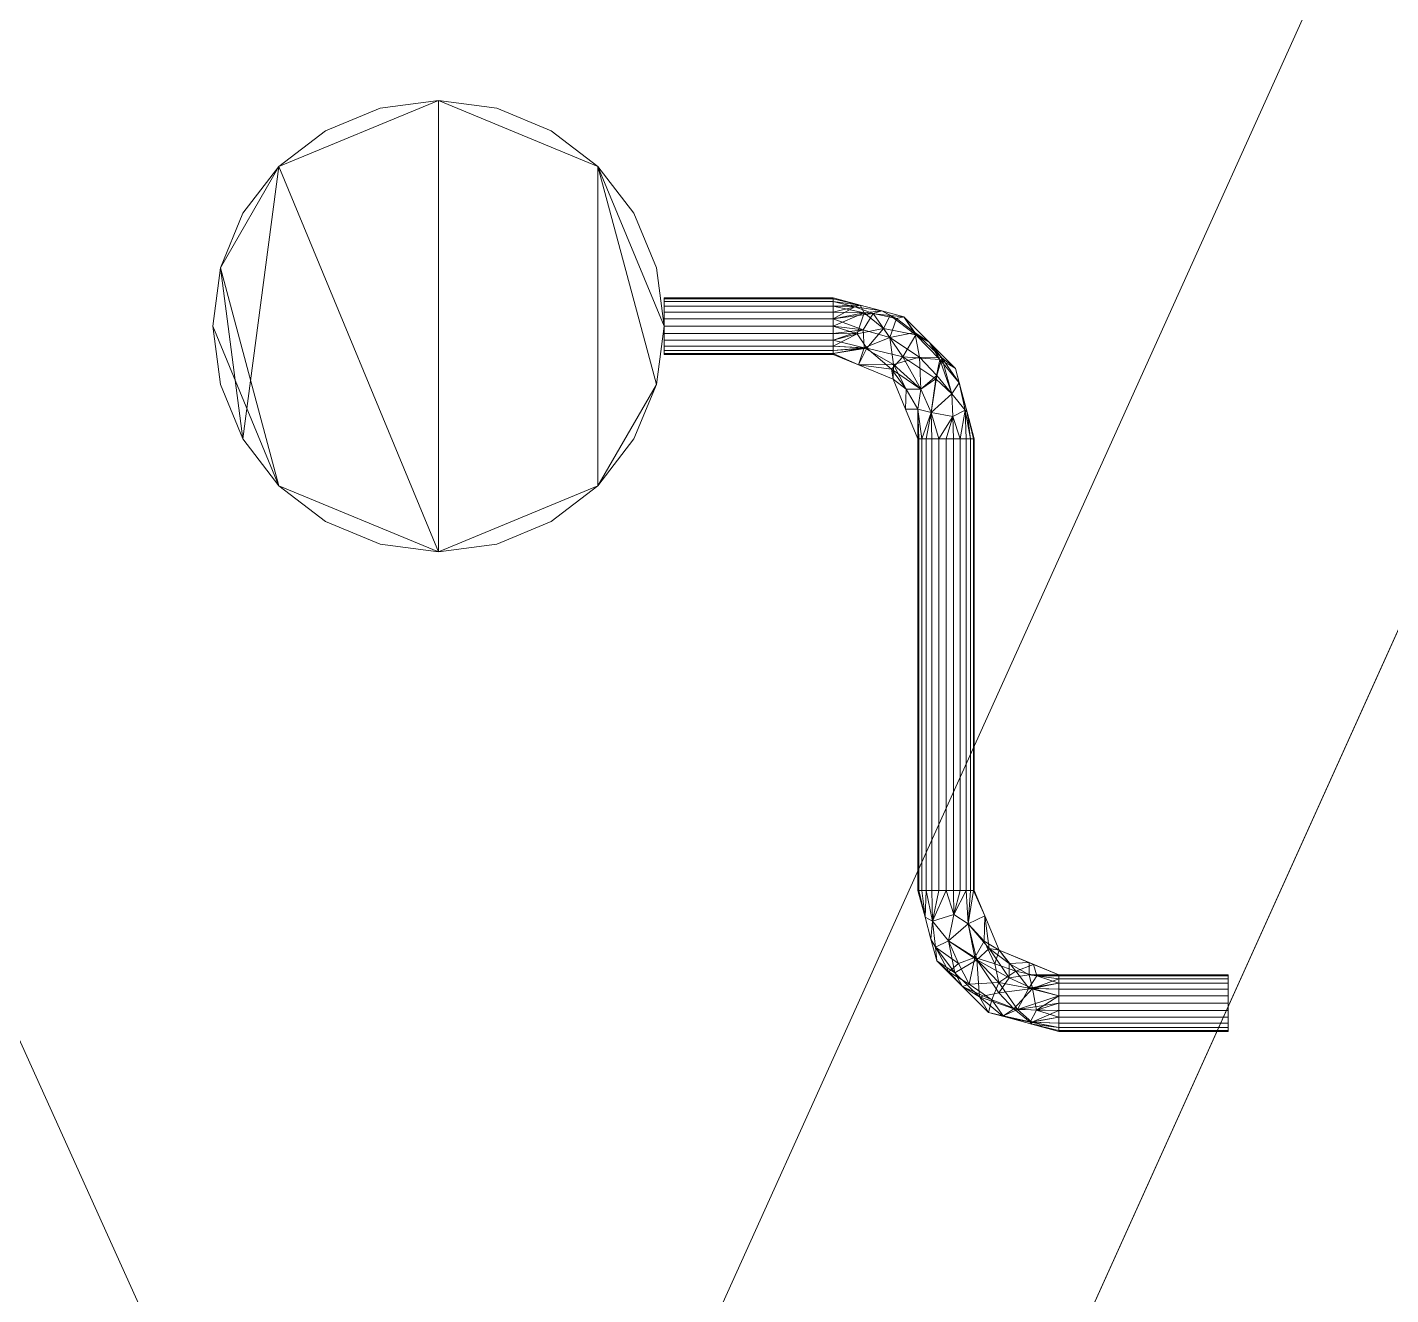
# Model space of a CAD drawing. Header units: inches. Extents: x -47 to 49, y -163 to 169.
# Drawn here: x -2.37 to 9.71, y -151.77 to -140.54 of the extents above; entities that cross this region are included whole.
import ezdxf

# ---------------------------------------------------------------- set-up
doc = ezdxf.new("R2010")
doc.units = ezdxf.units.IN
doc.header["$MEASUREMENT"] = 0
doc.layers.add('L-SITE', color=91, linetype='Continuous', lineweight=9)

msp = doc.modelspace()

# ---------------------------------------------------------------- meshes
at = {"layer": 'L-SITE'}
mesh = msp.add_polyface(dxfattribs=at)
corners = [(0.523, -156.086, 21.245), (-16.265, -118.908, 21.245), (-19.265, -119.554, 21.245), (-1.414, -159.086, 21.245)]
mesh.append_faces([[corners[k] for k in face] for face in [(0, 1, 2, 3)]])
mesh = msp.add_polyface(dxfattribs=at)
corners = [(-1.414, -159.086, 18.245), (-19.265, -119.554, 18.245), (-16.265, -118.908, 18.245), (0.523, -156.086, 18.245)]
mesh.append_faces([[corners[k] for k in face] for face in [(0, 1, 2, 3)]])
mesh = msp.add_polyface(dxfattribs=at)
corners = [(0.523, -156.086, 18.245), (-16.265, -118.908, 18.245), (-16.265, -118.908, 21.245), (0.523, -156.086, 21.245)]
mesh.append_faces([[corners[k] for k in face] for face in [(0, 1, 2, 3)]])
mesh = msp.add_polyface(dxfattribs=at)
corners = [(18.665, -118.908, 18.245), (1.877, -156.086, 18.245), (1.877, -156.086, 21.245), (18.665, -118.908, 21.245)]
mesh.append_faces([[corners[k] for k in face] for face in [(0, 1, 2, 3)]])
mesh = msp.add_polyface(dxfattribs=at)
corners = [(18.665, -118.908, 21.245), (1.877, -156.086, 21.245), (3.814, -159.086, 21.245), (21.665, -119.554, 21.245)]
mesh.append_faces([[corners[k] for k in face] for face in [(0, 1, 2, 3)]])
mesh = msp.add_polyface(dxfattribs=at)
corners = [(21.665, -119.554, 18.245), (3.814, -159.086, 18.245), (1.877, -156.086, 18.245), (18.665, -118.908, 18.245)]
mesh.append_faces([[corners[k] for k in face] for face in [(0, 1, 2, 3)]])
mesh = msp.add_polyface(dxfattribs=at)
corners = [(3.814, -159.086, 21.5), (21.794, -119.269, 21.5), (-19.394, -119.269, 21.5), (-1.414, -159.086, 21.5)]
mesh.append_faces([[corners[k] for k in face] for face in [(0, 1, 2, 3)]])
mesh = msp.add_polyface(dxfattribs=at)
corners = [(-19.394, -119.269, 21.25), (21.794, -119.269, 21.25), (3.814, -159.086, 21.25), (-1.414, -159.086, 21.25)]
mesh.append_faces([[corners[k] for k in face] for face in [(0, 1, 2, 3)]])
mesh = msp.add_polyface(dxfattribs=at)
corners = [(-19.394, -119.269, 21.5), (-19.394, -119.269, 21.25), (-1.414, -159.086, 21.25), (-1.414, -159.086, 21.5)]
mesh.append_faces([[corners[k] for k in face] for face in [(0, 1, 2, 3)]])
mesh = msp.add_polyface(dxfattribs=at)
corners = [(3.814, -159.086, 21.5), (3.814, -159.086, 21.25), (21.794, -119.269, 21.25), (21.794, -119.269, 21.5)]
mesh.append_faces([[corners[k] for k in face] for face in [(0, 1, 2, 3)]])
mesh = msp.add_polyface(dxfattribs=at)
corners = [(-1.414, -159.086, 21.245), (-19.265, -119.554, 21.245), (-19.265, -119.554, 18.245), (-1.414, -159.086, 18.245)]
mesh.append_faces([[corners[k] for k in face] for face in [(0, 1, 2, 3)]])
mesh = msp.add_polyface(dxfattribs=at)
corners = [(21.665, -119.554, 21.245), (3.814, -159.086, 21.245), (3.814, -159.086, 18.245), (21.665, -119.554, 18.245)]
mesh.append_faces([[corners[k] for k in face] for face in [(0, 1, 2, 3)]])
mesh = msp.add_polyface(dxfattribs=at)
corners = [(1.269, -141.191), (1.787, -141.259), (2.269, -141.459), (2.683, -141.776), (3.001, -142.191), (3.201, -142.673), (3.269, -143.191), (3.201, -143.708), (3.001, -144.191), (2.683, -144.605), (2.269, -144.923), (1.787, -145.123), (1.269, -145.191), (0.752, -145.123), (0.269, -144.923), (-0.145, -144.605), (-0.463, -144.191), (-0.663, -143.708), (-0.731, -143.191), (-0.663, -142.673), (-0.463, -142.191), (-0.145, -141.776), (0.269, -141.459), (0.752, -141.259)]
mesh.append_faces([[corners[k] for k in face] for face in [(7, 3, 6)]], dxfattribs={"vtx0": -1, "vtx1": -1})
mesh.append_faces([[corners[k] for k in face] for face in [(16, 21, 12, 15), (12, 21, 0)]], dxfattribs={"vtx0": -1, "vtx1": -1, "vtx2": -1})
mesh.append_faces([[corners[k] for k in face] for face in [(12, 0, 3, 9)]], dxfattribs={"vtx0": -1, "vtx1": -1, "vtx2": -1, "vtx3": -1})
mesh.append_faces([[corners[k] for k in face] for face in [(5, 6, 3, 4)]], dxfattribs={"vtx1": -1})
mesh.append_faces([[corners[k] for k in face] for face in [(1, 2, 3, 0), (10, 11, 12, 9), (22, 23, 0, 21), (13, 14, 15, 12)]], dxfattribs={"vtx2": -1})
mesh.append_faces([[corners[k] for k in face] for face in [(7, 8, 9, 3), (19, 20, 21, 16)]], dxfattribs={"vtx2": -1, "vtx3": -1})
mesh.append_faces([[corners[k] for k in face] for face in [(16, 17, 18, 19)]], dxfattribs={"vtx3": -1})
mesh = msp.add_polyface(dxfattribs=at)
corners = [(1.269, -141.191, 36), (0.752, -141.259, 36), (0.269, -141.459, 36), (-0.145, -141.776, 36), (-0.463, -142.191, 36), (-0.663, -142.673, 36), (-0.731, -143.191, 36), (-0.663, -143.708, 36), (-0.463, -144.191, 36), (-0.145, -144.605, 36), (0.269, -144.923, 36), (0.752, -145.123, 36), (1.269, -145.191, 36), (1.787, -145.123, 36), (2.269, -144.923, 36), (2.683, -144.605, 36), (3.001, -144.191, 36), (3.201, -143.708, 36), (3.269, -143.191, 36), (3.201, -142.673, 36), (3.001, -142.191, 36), (2.683, -141.776, 36), (2.269, -141.459, 36), (1.787, -141.259, 36)]
mesh.append_faces([[corners[k] for k in face] for face in [(21, 18, 19, 20), (17, 15, 16)]], dxfattribs={"vtx0": -1})
mesh.append_faces([[corners[k] for k in face] for face in [(12, 0, 3)]], dxfattribs={"vtx0": -1, "vtx1": -1, "vtx2": -1})
mesh.append_faces([[corners[k] for k in face] for face in [(21, 0, 12, 15), (9, 12, 3, 5)]], dxfattribs={"vtx0": -1, "vtx1": -1, "vtx2": -1, "vtx3": -1})
mesh.append_faces([[corners[k] for k in face] for face in [(5, 6, 9)]], dxfattribs={"vtx1": -1, "vtx2": -1})
mesh.append_faces([[corners[k] for k in face] for face in [(17, 18, 21, 15)]], dxfattribs={"vtx1": -1, "vtx2": -1, "vtx3": -1})
mesh.append_faces([[corners[k] for k in face] for face in [(3, 4, 5), (7, 8, 9, 6)]], dxfattribs={"vtx2": -1})
mesh.append_faces([[corners[k] for k in face] for face in [(21, 22, 23, 0), (12, 13, 14, 15), (0, 1, 2, 3), (9, 10, 11, 12)]], dxfattribs={"vtx3": -1})
mesh = msp.add_polyface(dxfattribs=at)
corners = [(1.269, -141.191), (0.752, -141.259), (0.269, -141.459), (-0.145, -141.776), (-0.463, -142.191), (-0.663, -142.673), (-0.731, -143.191), (-0.663, -143.708), (-0.463, -144.191), (-0.145, -144.605), (0.269, -144.923), (0.752, -145.123), (1.269, -145.191), (1.269, -145.191, 36), (0.752, -145.123, 36), (0.269, -144.923, 36), (-0.145, -144.605, 36), (-0.463, -144.191, 36), (-0.663, -143.708, 36), (-0.731, -143.191, 36), (-0.663, -142.673, 36), (-0.463, -142.191, 36), (-0.145, -141.776, 36), (0.269, -141.459, 36), (0.752, -141.259, 36), (1.269, -141.191, 36)]
mesh.append_faces([[corners[k] for k in face] for face in [(13, 14, 11, 12)]], dxfattribs={"vtx1": -1})
mesh.append_faces([[corners[k] for k in face] for face in [(14, 15, 10, 11), (16, 17, 8, 9), (15, 16, 9, 10), (17, 18, 7, 8), (6, 7, 18, 19), (20, 21, 4, 5), (21, 22, 3, 4), (23, 24, 1, 2), (22, 23, 2, 3), (19, 20, 5, 6)]], dxfattribs={"vtx1": -1, "vtx3": -1})
mesh.append_faces([[corners[k] for k in face] for face in [(24, 25, 0, 1)]], dxfattribs={"vtx3": -1})
mesh = msp.add_polyface(dxfattribs=at)
corners = [(1.269, -145.191), (1.787, -145.123), (2.269, -144.923), (2.683, -144.605), (3.001, -144.191), (3.201, -143.708), (3.269, -143.191), (3.201, -142.673), (3.001, -142.191), (2.683, -141.776), (2.269, -141.459), (1.787, -141.259), (1.269, -141.191), (1.269, -141.191, 36), (1.787, -141.259, 36), (2.269, -141.459, 36), (2.683, -141.776, 36), (3.001, -142.191, 36), (3.201, -142.673, 36), (3.269, -143.191, 36), (3.201, -143.708, 36), (3.001, -144.191, 36), (2.683, -144.605, 36), (2.269, -144.923, 36), (1.787, -145.123, 36), (1.269, -145.191, 36)]
mesh.append_faces([[corners[k] for k in face] for face in [(13, 14, 11, 12)]], dxfattribs={"vtx1": -1})
mesh.append_faces([[corners[k] for k in face] for face in [(14, 15, 10, 11), (16, 17, 8, 9), (15, 16, 9, 10), (17, 18, 7, 8), (6, 7, 18, 19), (20, 21, 4, 5), (21, 22, 3, 4), (23, 24, 1, 2), (22, 23, 2, 3), (19, 20, 5, 6)]], dxfattribs={"vtx1": -1, "vtx3": -1})
mesh.append_faces([[corners[k] for k in face] for face in [(24, 25, 0, 1)]], dxfattribs={"vtx3": -1})
mesh = msp.add_polyface(dxfattribs=at)
corners = [(3.269, -142.941, 33.5), (3.269, -142.949, 33.435), (3.269, -142.974, 33.375), (3.269, -143.014, 33.323), (3.269, -143.066, 33.283), (3.269, -143.126, 33.259), (3.269, -143.191, 33.25), (3.269, -143.255, 33.259), (3.269, -143.316, 33.283), (3.269, -143.367, 33.323), (3.269, -143.407, 33.375), (3.269, -143.432, 33.435), (3.269, -143.441, 33.5), (3.269, -143.432, 33.565), (3.269, -143.407, 33.625), (3.269, -143.367, 33.677), (3.269, -143.316, 33.717), (3.269, -143.255, 33.741), (3.269, -143.191, 33.75), (3.269, -143.126, 33.741), (3.269, -143.066, 33.717), (3.269, -143.014, 33.677), (3.269, -142.974, 33.625), (3.269, -142.949, 33.565)]
mesh.append_faces([[corners[k] for k in face] for face in [(13, 11, 12)]], dxfattribs={"vtx0": -1})
mesh.append_faces([[corners[k] for k in face] for face in [(7, 1, 5, 6)]], dxfattribs={"vtx0": -1, "vtx1": -1})
mesh.append_faces([[corners[k] for k in face] for face in [(11, 13, 1, 7)]], dxfattribs={"vtx0": -1, "vtx1": -1, "vtx2": -1, "vtx3": -1})
mesh.append_faces([[corners[k] for k in face] for face in [(23, 13, 19, 20)]], dxfattribs={"vtx0": -1, "vtx1": -1, "vtx3": -1})
mesh.append_faces([[corners[k] for k in face] for face in [(13, 16, 17, 19)]], dxfattribs={"vtx0": -1, "vtx2": -1, "vtx3": -1})
mesh.append_faces([[corners[k] for k in face] for face in [(11, 7, 8, 9)]], dxfattribs={"vtx0": -1, "vtx3": -1})
mesh.append_faces([[corners[k] for k in face] for face in [(2, 3, 1), (10, 11, 9), (18, 19, 17)]], dxfattribs={"vtx1": -1})
mesh.append_faces([[corners[k] for k in face] for face in [(4, 5, 1, 3)]], dxfattribs={"vtx1": -1, "vtx2": -1})
mesh.append_faces([[corners[k] for k in face] for face in [(21, 22, 23, 20)]], dxfattribs={"vtx2": -1})
mesh.append_faces([[corners[k] for k in face] for face in [(23, 0, 1, 13)]], dxfattribs={"vtx2": -1, "vtx3": -1})
mesh.append_faces([[corners[k] for k in face] for face in [(13, 14, 15, 16)]], dxfattribs={"vtx3": -1})
mesh = msp.add_polyface(dxfattribs=at)
corners = [(3.269, -143.441, 33.5), (3.269, -143.432, 33.435), (3.269, -143.407, 33.375), (3.269, -143.367, 33.323), (3.269, -143.316, 33.283), (3.269, -143.255, 33.259), (3.269, -143.191, 33.25), (3.269, -143.126, 33.259), (3.269, -143.066, 33.283), (3.269, -143.014, 33.323), (3.269, -142.974, 33.375), (3.269, -142.949, 33.435), (3.269, -142.941, 33.5), (4.769, -142.941, 33.5), (4.769, -142.949, 33.435), (4.769, -142.974, 33.375), (4.769, -143.014, 33.323), (4.769, -143.066, 33.283), (4.769, -143.126, 33.259), (4.769, -143.191, 33.25), (4.769, -143.255, 33.259), (4.769, -143.316, 33.283), (4.769, -143.367, 33.323), (4.769, -143.407, 33.375), (4.769, -143.432, 33.435), (4.769, -143.441, 33.5)]
mesh.append_faces([[corners[k] for k in face] for face in [(1, 24, 25, 0)]], dxfattribs={"vtx0": -1})
mesh.append_faces([[corners[k] for k in face] for face in [(11, 14, 15, 10), (9, 16, 17, 8), (10, 15, 16, 9), (8, 17, 18, 7), (19, 6, 7, 18), (5, 20, 21, 4), (4, 21, 22, 3), (2, 23, 24, 1), (3, 22, 23, 2), (20, 5, 6, 19)]], dxfattribs={"vtx0": -1, "vtx2": -1})
mesh.append_faces([[corners[k] for k in face] for face in [(12, 13, 14, 11)]], dxfattribs={"vtx2": -1})
mesh = msp.add_polyface(dxfattribs=at)
corners = [(3.269, -142.941, 33.5), (3.269, -142.949, 33.565), (3.269, -142.974, 33.625), (3.269, -143.014, 33.677), (3.269, -143.066, 33.717), (3.269, -143.126, 33.741), (3.269, -143.191, 33.75), (3.269, -143.255, 33.741), (3.269, -143.316, 33.717), (3.269, -143.367, 33.677), (3.269, -143.407, 33.625), (3.269, -143.432, 33.565), (3.269, -143.441, 33.5), (4.769, -143.441, 33.5), (4.769, -143.432, 33.565), (4.769, -143.407, 33.625), (4.769, -143.367, 33.677), (4.769, -143.316, 33.717), (4.769, -143.255, 33.741), (4.769, -143.191, 33.75), (4.769, -143.126, 33.741), (4.769, -143.066, 33.717), (4.769, -143.014, 33.677), (4.769, -142.974, 33.625), (4.769, -142.949, 33.565), (4.769, -142.941, 33.5)]
mesh.append_faces([[corners[k] for k in face] for face in [(1, 24, 25, 0)]], dxfattribs={"vtx0": -1})
mesh.append_faces([[corners[k] for k in face] for face in [(11, 14, 15, 10), (9, 16, 17, 8), (10, 15, 16, 9), (8, 17, 18, 7), (19, 6, 7, 18), (5, 20, 21, 4), (4, 21, 22, 3), (2, 23, 24, 1), (3, 22, 23, 2), (20, 5, 6, 19)]], dxfattribs={"vtx0": -1, "vtx2": -1})
mesh.append_faces([[corners[k] for k in face] for face in [(12, 13, 14, 11)]], dxfattribs={"vtx2": -1})
mesh = msp.add_polyface(dxfattribs=at)
corners = [(5.519, -144.191, 33.5), (5.3, -143.66, 33.5), (4.769, -143.441, 33.5), (4.769, -143.432, 33.435), (4.769, -143.407, 33.375), (4.769, -143.367, 33.323), (4.769, -143.316, 33.283), (4.769, -143.255, 33.259), (4.769, -143.191, 33.25), (4.769, -143.126, 33.259), (4.769, -143.066, 33.283), (4.769, -143.014, 33.323), (4.769, -142.974, 33.375), (4.769, -142.949, 33.435), (4.769, -142.941, 33.5), (5.394, -143.108, 33.5), (5.852, -143.566, 33.5), (6.019, -144.191, 33.5), (6.011, -144.191, 33.435), (5.986, -144.191, 33.375), (5.946, -144.191, 33.323), (5.894, -144.191, 33.283), (5.834, -144.191, 33.259), (5.769, -144.191, 33.25), (5.705, -144.191, 33.259), (5.644, -144.191, 33.283), (5.592, -144.191, 33.323), (5.553, -144.191, 33.375), (5.528, -144.191, 33.435), (5.008, -143.005, 33.5), (5.955, -143.952, 33.5), (5.215, -143.211, 33.262), (5.546, -143.75, 33.274), (5.82, -143.79, 33.283), (4.994, -143.534, 33.5), (5.068, -143.385, 33.294), (5.409, -143.926, 33.5), (5.044, -143.072, 33.302), (5.638, -143.955, 33.271), (5.937, -143.937, 33.344), (4.982, -143.259, 33.254), (5.83, -143.992, 33.263), (5.623, -143.337, 33.5), (5.387, -143.464, 33.254), (5.714, -143.487, 33.325), (5.5, -143.269, 33.323), (5.518, -143.926, 33.359), (5.416, -143.749, 33.375), (5.285, -143.573, 33.344), (5.904, -143.759, 33.5), (5.884, -143.693, 33.384), (5.273, -143.096, 33.357), (5.201, -143.056, 33.5), (5.677, -143.658, 33.256)]
mesh.append_faces([[corners[k] for k in face] for face in [(13, 29, 12), (10, 37, 9), (7, 40, 6), (21, 39, 20), (19, 30, 18), (22, 41, 21), (28, 46, 27), (11, 37, 10), (34, 48, 1), (49, 50, 16), (52, 37, 29)]], dxfattribs={"vtx0": -1, "vtx1": -1})
mesh.append_faces([[corners[k] for k in face] for face in [(51, 31, 37), (53, 38, 32), (37, 11, 29), (41, 24, 38), (31, 40, 37), (3, 35, 34), (32, 47, 48), (50, 44, 16), (40, 8, 37), (48, 43, 32), (39, 50, 49), (39, 41, 33), (32, 46, 47), (48, 34, 35), (5, 40, 35), (53, 44, 33), (39, 21, 41), (50, 39, 33), (37, 52, 51), (19, 39, 30), (46, 32, 38), (31, 35, 40), (35, 31, 43), (33, 41, 38), (44, 45, 42), (43, 45, 44), (43, 44, 53), (45, 31, 51), (45, 43, 31), (46, 38, 27), (47, 46, 36), (47, 1, 48), (35, 43, 48), (44, 50, 33), (38, 53, 33), (45, 51, 15), (43, 53, 32)]], dxfattribs={"vtx0": -1, "vtx1": -1, "vtx2": -1})
mesh.append_faces([[corners[k] for k in face] for face in [(40, 7, 8), (37, 8, 9), (40, 5, 6), (35, 4, 5), (39, 19, 20), (41, 23, 24), (46, 0, 36), (38, 26, 27), (38, 24, 25)]], dxfattribs={"vtx0": -1, "vtx2": -1})
mesh.append_faces([[corners[k] for k in face] for face in [(2, 3, 34), (17, 18, 30)]], dxfattribs={"vtx1": -1})
mesh.append_faces([[corners[k] for k in face] for face in [(11, 12, 29), (3, 4, 35), (22, 23, 41), (15, 42, 45), (42, 16, 44), (25, 26, 38), (28, 0, 46), (36, 1, 47), (49, 30, 39), (52, 15, 51)]], dxfattribs={"vtx1": -1, "vtx2": -1})
mesh.append_faces([[corners[k] for k in face] for face in [(13, 14, 29)]], dxfattribs={"vtx2": -1})
mesh = msp.add_polyface(dxfattribs=at)
corners = [(6.019, -144.191, 33.5), (5.852, -143.566, 33.5), (5.394, -143.108, 33.5), (4.769, -142.941, 33.5), (4.769, -142.949, 33.565), (4.769, -142.974, 33.625), (4.769, -143.014, 33.677), (4.769, -143.066, 33.717), (4.769, -143.126, 33.741), (4.769, -143.191, 33.75), (4.769, -143.255, 33.741), (4.769, -143.316, 33.717), (4.769, -143.367, 33.677), (4.769, -143.407, 33.625), (4.769, -143.432, 33.565), (4.769, -143.441, 33.5), (5.3, -143.66, 33.5), (5.519, -144.191, 33.5), (5.528, -144.191, 33.565), (5.553, -144.191, 33.625), (5.592, -144.191, 33.677), (5.644, -144.191, 33.717), (5.705, -144.191, 33.741), (5.769, -144.191, 33.75), (5.834, -144.191, 33.741), (5.894, -144.191, 33.717), (5.946, -144.191, 33.677), (5.986, -144.191, 33.625), (6.011, -144.191, 33.565), (5.955, -143.952, 33.5), (5.008, -143.005, 33.5), (5.27, -143.291, 33.748), (5.546, -143.75, 33.726), (5.82, -143.79, 33.717), (4.994, -143.534, 33.5), (5.122, -143.078, 33.686), (5.409, -143.926, 33.5), (5.043, -143.382, 33.703), (5.638, -143.955, 33.729), (5.937, -143.937, 33.656), (5.83, -143.992, 33.737), (4.959, -143.021, 33.668), (5.303, -143.532, 33.698), (5.623, -143.337, 33.5), (5.532, -143.467, 33.745), (5.518, -143.926, 33.641), (5.416, -143.749, 33.625), (5.492, -143.246, 33.663), (5.904, -143.759, 33.5), (5.884, -143.693, 33.616), (5.73, -143.471, 33.65), (5.034, -143.223, 33.75), (5.686, -143.627, 33.738), (5.201, -143.056, 33.5), (5.33, -143.123, 33.642)]
mesh.append_faces([[corners[k] for k in face] for face in [(5, 30, 4), (19, 45, 18), (14, 37, 13), (6, 41, 5), (8, 41, 7), (7, 41, 6), (26, 39, 25), (18, 45, 17), (28, 29, 27), (27, 39, 26), (22, 38, 21), (11, 51, 10), (53, 54, 2), (30, 41, 53)]], dxfattribs={"vtx0": -1, "vtx1": -1})
mesh.append_faces([[corners[k] for k in face] for face in [(32, 45, 38), (51, 11, 37), (51, 37, 31), (34, 42, 37), (31, 47, 54), (14, 34, 37), (35, 53, 41), (44, 47, 31), (54, 53, 35), (35, 41, 8), (52, 38, 33), (5, 41, 30), (35, 51, 31), (19, 38, 45), (50, 52, 33), (46, 36, 45), (49, 50, 33), (49, 1, 50), (37, 42, 31), (22, 40, 38), (40, 25, 39), (40, 39, 33), (49, 39, 48), (46, 42, 16), (38, 40, 33), (27, 29, 39), (44, 50, 47), (31, 42, 44), (46, 45, 32), (42, 32, 44), (42, 46, 32), (54, 47, 2), (39, 49, 33), (47, 50, 43), (50, 44, 52), (51, 35, 8), (44, 32, 52), (38, 52, 32), (31, 54, 35)]], dxfattribs={"vtx0": -1, "vtx1": -1, "vtx2": -1})
mesh.append_faces([[corners[k] for k in face] for face in [(42, 34, 16), (45, 36, 17), (38, 20, 21), (37, 11, 12), (40, 23, 24), (40, 24, 25), (39, 29, 48)]], dxfattribs={"vtx0": -1, "vtx2": -1})
mesh.append_faces([[corners[k] for k in face] for face in [(12, 13, 37), (8, 9, 51), (9, 10, 51), (48, 1, 49), (19, 20, 38), (22, 23, 40), (16, 36, 46), (43, 2, 47), (1, 43, 50)]], dxfattribs={"vtx1": -1, "vtx2": -1})
mesh.append_faces([[corners[k] for k in face] for face in [(14, 15, 34), (30, 3, 4), (28, 0, 29)]], dxfattribs={"vtx2": -1})
mesh = msp.add_polyface(dxfattribs=at)
corners = [(5.519, -144.191, 33.5), (5.528, -144.191, 33.435), (5.553, -144.191, 33.375), (5.592, -144.191, 33.323), (5.644, -144.191, 33.283), (5.705, -144.191, 33.259), (5.769, -144.191, 33.25), (5.834, -144.191, 33.259), (5.894, -144.191, 33.283), (5.946, -144.191, 33.323), (5.986, -144.191, 33.375), (6.011, -144.191, 33.435), (6.019, -144.191, 33.5), (6.019, -148.191, 33.5), (6.011, -148.191, 33.435), (5.986, -148.191, 33.375), (5.946, -148.191, 33.323), (5.894, -148.191, 33.283), (5.834, -148.191, 33.259), (5.769, -148.191, 33.25), (5.705, -148.191, 33.259), (5.644, -148.191, 33.283), (5.592, -148.191, 33.323), (5.553, -148.191, 33.375), (5.528, -148.191, 33.435), (5.519, -148.191, 33.5)]
mesh.append_faces([[corners[k] for k in face] for face in [(11, 14, 15, 10), (9, 16, 17, 8), (10, 15, 16, 9), (5, 20, 21, 4), (20, 5, 6, 19)]], dxfattribs={"vtx0": -1, "vtx2": -1})
mesh.append_faces([[corners[k] for k in face] for face in [(17, 18, 7, 8), (18, 19, 6, 7), (21, 22, 3, 4), (23, 24, 1, 2), (22, 23, 2, 3)]], dxfattribs={"vtx1": -1, "vtx3": -1})
mesh.append_faces([[corners[k] for k in face] for face in [(12, 13, 14, 11)]], dxfattribs={"vtx2": -1})
mesh.append_faces([[corners[k] for k in face] for face in [(24, 25, 0, 1)]], dxfattribs={"vtx3": -1})
mesh = msp.add_polyface(dxfattribs=at)
corners = [(6.019, -144.191, 33.5), (6.011, -144.191, 33.565), (5.986, -144.191, 33.625), (5.946, -144.191, 33.677), (5.894, -144.191, 33.717), (5.834, -144.191, 33.741), (5.769, -144.191, 33.75), (5.705, -144.191, 33.741), (5.644, -144.191, 33.717), (5.592, -144.191, 33.677), (5.553, -144.191, 33.625), (5.528, -144.191, 33.565), (5.519, -144.191, 33.5), (5.519, -148.191, 33.5), (5.528, -148.191, 33.565), (5.553, -148.191, 33.625), (5.592, -148.191, 33.677), (5.644, -148.191, 33.717), (5.705, -148.191, 33.741), (5.769, -148.191, 33.75), (5.834, -148.191, 33.741), (5.894, -148.191, 33.717), (5.946, -148.191, 33.677), (5.986, -148.191, 33.625), (6.011, -148.191, 33.565), (6.019, -148.191, 33.5)]
mesh.append_faces([[corners[k] for k in face] for face in [(11, 14, 15, 10), (9, 16, 17, 8), (10, 15, 16, 9), (5, 20, 21, 4), (20, 5, 6, 19)]], dxfattribs={"vtx0": -1, "vtx2": -1})
mesh.append_faces([[corners[k] for k in face] for face in [(17, 18, 7, 8), (18, 19, 6, 7), (21, 22, 3, 4), (23, 24, 1, 2), (22, 23, 2, 3)]], dxfattribs={"vtx1": -1, "vtx3": -1})
mesh.append_faces([[corners[k] for k in face] for face in [(12, 13, 14, 11)]], dxfattribs={"vtx2": -1})
mesh.append_faces([[corners[k] for k in face] for face in [(24, 25, 0, 1)]], dxfattribs={"vtx3": -1})
mesh = msp.add_polyface(dxfattribs=at)
corners = [(6.769, -149.441, 33.5), (6.144, -149.273, 33.5), (5.687, -148.816, 33.5), (5.519, -148.191, 33.5), (5.528, -148.191, 33.435), (5.553, -148.191, 33.375), (5.592, -148.191, 33.323), (5.644, -148.191, 33.283), (5.705, -148.191, 33.259), (5.769, -148.191, 33.25), (5.834, -148.191, 33.259), (5.894, -148.191, 33.283), (5.946, -148.191, 33.323), (5.986, -148.191, 33.375), (6.011, -148.191, 33.435), (6.019, -148.191, 33.5), (6.239, -148.721, 33.5), (6.769, -148.941, 33.5), (6.769, -148.949, 33.435), (6.769, -148.974, 33.375), (6.769, -149.014, 33.323), (6.769, -149.066, 33.283), (6.769, -149.126, 33.259), (6.769, -149.191, 33.25), (6.769, -149.255, 33.259), (6.769, -149.316, 33.283), (6.769, -149.367, 33.323), (6.769, -149.407, 33.375), (6.769, -149.432, 33.435), (6.53, -149.377, 33.5), (5.583, -148.429, 33.5), (5.789, -148.637, 33.262), (6.237, -149.009, 33.251), (6.112, -148.416, 33.5), (6.403, -149.246, 33.279), (6.544, -148.847, 33.5), (5.964, -148.489, 33.294), (6.501, -149.058, 33.268), (5.65, -148.465, 33.302), (6.529, -149.359, 33.341), (5.837, -148.404, 33.254), (6.024, -148.787, 33.254), (5.915, -149.044, 33.5), (5.974, -149.023, 33.301), (6.386, -148.907, 33.334), (6.337, -149.325, 33.5), (6.274, -149.303, 33.377), (6.173, -149.161, 33.292), (5.675, -148.695, 33.357), (5.792, -148.913, 33.372), (5.635, -148.623, 33.5), (5.88, -148.839, 33.271), (6.201, -148.843, 33.289), (6.107, -148.641, 33.349), (6.572, -148.948, 33.377)]
mesh.append_faces([[corners[k] for k in face] for face in [(5, 30, 4), (8, 38, 7), (20, 54, 19), (13, 36, 12), (14, 36, 13), (23, 34, 22), (26, 39, 25), (28, 29, 27), (27, 39, 26), (19, 54, 18)]], dxfattribs={"vtx0": -1, "vtx1": -1})
mesh.append_faces([[corners[k] for k in face] for face in [(38, 9, 40), (2, 48, 49), (42, 43, 47), (36, 40, 12), (14, 33, 36), (41, 31, 36), (48, 50, 38), (52, 32, 41), (35, 54, 44), (32, 34, 47), (20, 37, 54), (37, 22, 34), (46, 47, 34), (34, 32, 37), (38, 40, 31), (34, 24, 39), (36, 31, 40), (46, 39, 45), (48, 38, 31), (6, 38, 30), (27, 29, 39), (52, 44, 32), (41, 53, 52), (43, 49, 51), (32, 43, 41), (32, 44, 37), (39, 46, 34), (1, 47, 46), (32, 47, 43), (41, 43, 51), (51, 48, 31), (42, 49, 43), (48, 51, 49), (31, 41, 51), (53, 41, 36), (16, 44, 52), (33, 53, 36), (16, 52, 53), (37, 44, 54)]], dxfattribs={"vtx0": -1, "vtx1": -1, "vtx2": -1})
mesh.append_faces([[corners[k] for k in face] for face in [(40, 11, 12), (37, 21, 22), (46, 45, 1), (38, 8, 9), (53, 33, 16), (37, 20, 21), (39, 24, 25), (39, 29, 45), (48, 2, 50)]], dxfattribs={"vtx0": -1, "vtx2": -1})
mesh.append_faces([[corners[k] for k in face] for face in [(10, 11, 40), (1, 42, 47), (5, 6, 30), (42, 2, 49), (6, 7, 38), (9, 10, 40), (16, 35, 44), (17, 18, 54), (35, 17, 54), (23, 24, 34), (50, 30, 38)]], dxfattribs={"vtx1": -1, "vtx2": -1})
mesh.append_faces([[corners[k] for k in face] for face in [(28, 0, 29), (30, 3, 4), (14, 15, 33)]], dxfattribs={"vtx2": -1})
mesh = msp.add_polyface(dxfattribs=at)
corners = [(6.769, -148.941, 33.5), (6.239, -148.721, 33.5), (6.019, -148.191, 33.5), (6.011, -148.191, 33.565), (5.986, -148.191, 33.625), (5.946, -148.191, 33.677), (5.894, -148.191, 33.717), (5.834, -148.191, 33.741), (5.769, -148.191, 33.75), (5.705, -148.191, 33.741), (5.644, -148.191, 33.717), (5.592, -148.191, 33.677), (5.553, -148.191, 33.625), (5.528, -148.191, 33.565), (5.519, -148.191, 33.5), (5.687, -148.816, 33.5), (6.144, -149.273, 33.5), (6.769, -149.441, 33.5), (6.769, -149.432, 33.565), (6.769, -149.407, 33.625), (6.769, -149.367, 33.677), (6.769, -149.316, 33.717), (6.769, -149.255, 33.741), (6.769, -149.191, 33.75), (6.769, -149.126, 33.741), (6.769, -149.066, 33.717), (6.769, -149.014, 33.677), (6.769, -148.974, 33.625), (6.769, -148.949, 33.565), (5.583, -148.429, 33.5), (6.53, -149.377, 33.5), (5.789, -148.637, 33.738), (6.329, -148.967, 33.726), (6.368, -149.241, 33.717), (6.112, -148.416, 33.5), (5.964, -148.489, 33.706), (6.504, -148.831, 33.5), (5.65, -148.465, 33.698), (6.534, -149.06, 33.729), (6.515, -149.359, 33.656), (5.837, -148.404, 33.746), (6.571, -149.252, 33.737), (5.915, -149.044, 33.5), (6.042, -148.808, 33.746), (6.065, -149.136, 33.675), (5.848, -148.922, 33.677), (6.505, -148.939, 33.641), (6.328, -148.838, 33.625), (6.152, -148.707, 33.656), (6.337, -149.325, 33.5), (6.271, -149.306, 33.616), (5.675, -148.695, 33.643), (5.635, -148.623, 33.5), (6.236, -149.098, 33.744)]
mesh.append_faces([[corners[k] for k in face] for face in [(10, 37, 9), (7, 40, 6), (21, 39, 20), (11, 37, 10), (28, 46, 27), (19, 30, 18), (34, 48, 1), (49, 50, 16), (52, 37, 29)]], dxfattribs={"vtx0": -1, "vtx1": -1})
mesh.append_faces([[corners[k] for k in face] for face in [(37, 51, 31), (39, 41, 33), (37, 11, 29), (53, 38, 32), (31, 40, 37), (39, 50, 49), (32, 47, 48), (32, 46, 47), (40, 8, 37), (41, 24, 38), (3, 35, 34), (50, 44, 16), (48, 34, 35), (48, 43, 32), (5, 40, 35), (53, 44, 33), (39, 21, 41), (35, 31, 43), (44, 45, 42), (33, 41, 38), (31, 35, 40), (37, 52, 51), (46, 32, 38), (50, 39, 33), (19, 39, 30), (43, 45, 44), (43, 44, 53), (45, 31, 51), (45, 43, 31), (46, 38, 27), (47, 46, 36), (47, 1, 48), (35, 43, 48), (44, 50, 33), (38, 53, 33), (45, 51, 15), (43, 53, 32)]], dxfattribs={"vtx0": -1, "vtx1": -1, "vtx2": -1})
mesh.append_faces([[corners[k] for k in face] for face in [(29, 12, 13), (40, 7, 8), (37, 8, 9), (40, 5, 6), (39, 19, 20), (41, 21, 22), (41, 23, 24), (46, 0, 36), (35, 4, 5), (38, 26, 27), (38, 24, 25)]], dxfattribs={"vtx0": -1, "vtx2": -1})
mesh.append_faces([[corners[k] for k in face] for face in [(2, 3, 34)]], dxfattribs={"vtx1": -1})
mesh.append_faces([[corners[k] for k in face] for face in [(11, 12, 29), (3, 4, 35), (22, 23, 41), (42, 16, 44), (15, 42, 45), (25, 26, 38), (28, 0, 46), (36, 1, 47), (49, 30, 39), (52, 15, 51)]], dxfattribs={"vtx1": -1, "vtx2": -1})
mesh.append_faces([[corners[k] for k in face] for face in [(13, 14, 29), (30, 17, 18)]], dxfattribs={"vtx2": -1})
mesh = msp.add_polyface(dxfattribs=at)
corners = [(6.769, -149.441, 33.5), (6.769, -149.432, 33.435), (6.769, -149.407, 33.375), (6.769, -149.367, 33.323), (6.769, -149.316, 33.283), (6.769, -149.255, 33.259), (6.769, -149.191, 33.25), (6.769, -149.126, 33.259), (6.769, -149.066, 33.283), (6.769, -149.014, 33.323), (6.769, -148.974, 33.375), (6.769, -148.949, 33.435), (6.769, -148.941, 33.5), (8.269, -148.941, 33.5), (8.269, -148.949, 33.435), (8.269, -148.974, 33.375), (8.269, -149.014, 33.323), (8.269, -149.066, 33.283), (8.269, -149.126, 33.259), (8.269, -149.191, 33.25), (8.269, -149.255, 33.259), (8.269, -149.316, 33.283), (8.269, -149.367, 33.323), (8.269, -149.407, 33.375), (8.269, -149.432, 33.435), (8.269, -149.441, 33.5)]
mesh.append_faces([[corners[k] for k in face] for face in [(1, 24, 25, 0)]], dxfattribs={"vtx0": -1})
mesh.append_faces([[corners[k] for k in face] for face in [(11, 14, 15, 10), (9, 16, 17, 8), (10, 15, 16, 9), (8, 17, 18, 7), (19, 6, 7, 18), (5, 20, 21, 4), (4, 21, 22, 3), (2, 23, 24, 1), (3, 22, 23, 2), (20, 5, 6, 19)]], dxfattribs={"vtx0": -1, "vtx2": -1})
mesh.append_faces([[corners[k] for k in face] for face in [(12, 13, 14, 11)]], dxfattribs={"vtx2": -1})
mesh = msp.add_polyface(dxfattribs=at)
corners = [(6.769, -148.941, 33.5), (6.769, -148.949, 33.565), (6.769, -148.974, 33.625), (6.769, -149.014, 33.677), (6.769, -149.066, 33.717), (6.769, -149.126, 33.741), (6.769, -149.191, 33.75), (6.769, -149.255, 33.741), (6.769, -149.316, 33.717), (6.769, -149.367, 33.677), (6.769, -149.407, 33.625), (6.769, -149.432, 33.565), (6.769, -149.441, 33.5), (8.269, -149.441, 33.5), (8.269, -149.432, 33.565), (8.269, -149.407, 33.625), (8.269, -149.367, 33.677), (8.269, -149.316, 33.717), (8.269, -149.255, 33.741), (8.269, -149.191, 33.75), (8.269, -149.126, 33.741), (8.269, -149.066, 33.717), (8.269, -149.014, 33.677), (8.269, -148.974, 33.625), (8.269, -148.949, 33.565), (8.269, -148.941, 33.5)]
mesh.append_faces([[corners[k] for k in face] for face in [(1, 24, 25, 0)]], dxfattribs={"vtx0": -1})
mesh.append_faces([[corners[k] for k in face] for face in [(11, 14, 15, 10), (9, 16, 17, 8), (10, 15, 16, 9), (8, 17, 18, 7), (19, 6, 7, 18), (5, 20, 21, 4), (4, 21, 22, 3), (2, 23, 24, 1), (3, 22, 23, 2), (20, 5, 6, 19)]], dxfattribs={"vtx0": -1, "vtx2": -1})
mesh.append_faces([[corners[k] for k in face] for face in [(12, 13, 14, 11)]], dxfattribs={"vtx2": -1})
mesh = msp.add_polyface(dxfattribs=at)
corners = [(8.269, -148.941, 33.5), (8.269, -148.949, 33.565), (8.269, -148.974, 33.625), (8.269, -149.014, 33.677), (8.269, -149.066, 33.717), (8.269, -149.126, 33.741), (8.269, -149.191, 33.75), (8.269, -149.255, 33.741), (8.269, -149.316, 33.717), (8.269, -149.367, 33.677), (8.269, -149.407, 33.625), (8.269, -149.432, 33.565), (8.269, -149.441, 33.5), (8.269, -149.432, 33.435), (8.269, -149.407, 33.375), (8.269, -149.367, 33.323), (8.269, -149.316, 33.283), (8.269, -149.255, 33.259), (8.269, -149.191, 33.25), (8.269, -149.126, 33.259), (8.269, -149.066, 33.283), (8.269, -149.014, 33.323), (8.269, -148.974, 33.375), (8.269, -148.949, 33.435)]
mesh.append_faces([[corners[k] for k in face] for face in [(17, 15, 16), (14, 12, 13), (2, 0, 1)]], dxfattribs={"vtx0": -1})
mesh.append_faces([[corners[k] for k in face] for face in [(12, 14, 21, 22)]], dxfattribs={"vtx0": -1, "vtx1": -1, "vtx3": -1})
mesh.append_faces([[corners[k] for k in face] for face in [(22, 2, 3, 12)]], dxfattribs={"vtx0": -1, "vtx2": -1, "vtx3": -1})
mesh.append_faces([[corners[k] for k in face] for face in [(14, 19, 20, 21)]], dxfattribs={"vtx0": -1, "vtx3": -1})
mesh.append_faces([[corners[k] for k in face] for face in [(14, 15, 19), (4, 5, 12, 3), (8, 9, 12, 7)]], dxfattribs={"vtx1": -1, "vtx2": -1})
mesh.append_faces([[corners[k] for k in face] for face in [(22, 23, 0, 2), (17, 18, 19, 15), (5, 6, 7, 12)]], dxfattribs={"vtx2": -1, "vtx3": -1})
mesh.append_faces([[corners[k] for k in face] for face in [(9, 10, 11, 12)]], dxfattribs={"vtx3": -1})

doc.saveas('drawing.dxf')
